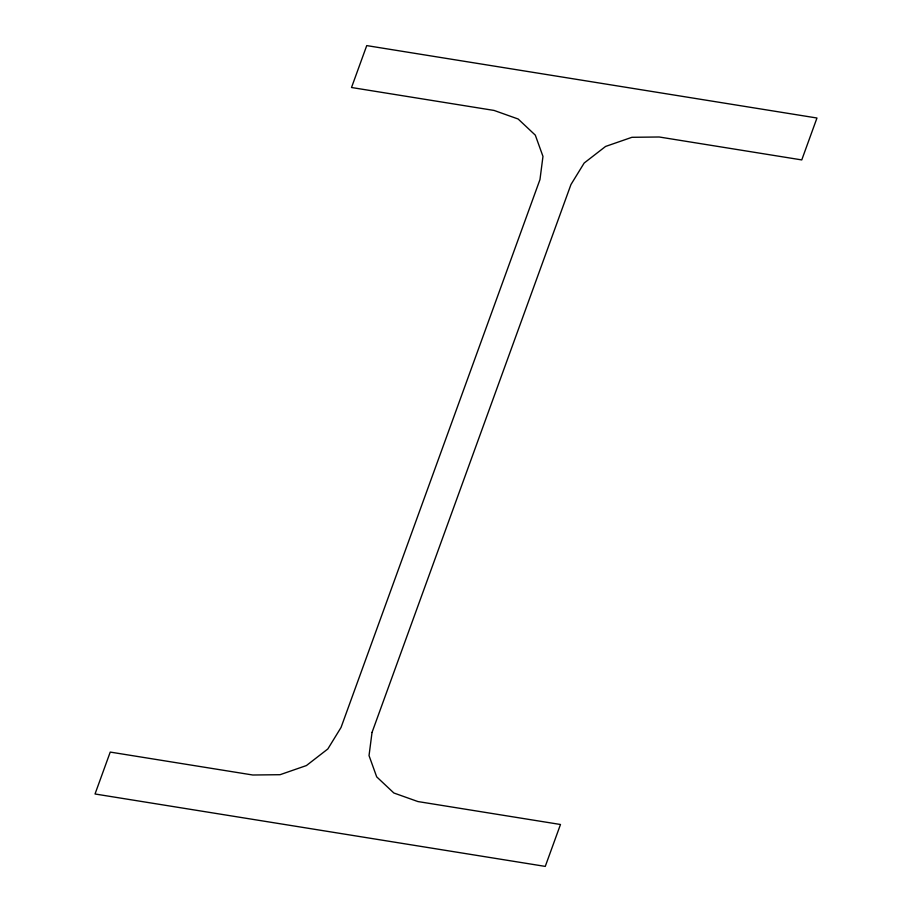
<?xml version="1.0" encoding="UTF-8"?>
<svg xmlns="http://www.w3.org/2000/svg" width="912" height="912" viewBox="0 0 912 912"><rect width="100%" height="100%" fill="white"/><g stroke="black" fill="none" stroke-linecap="round" stroke-linejoin="round"><path stroke-width="1.37" d="M372.028 732.45L369.029 755.592L376.69 776.853L393.859 792.995L417.913 801.557L560.481 824.494L545.262 866.4L95.03 793.987L110.238 752.081L252.795 775.006L280.075 774.698L306.421 765.556L327.83 748.969L341.042 727.468L539.972 179.55L542.971 156.408L535.31 135.147L518.141 119.005L494.087 110.443L351.519 87.506L366.738 45.6L816.97 118.013L801.762 159.919L659.205 136.994L631.925 137.302L605.579 146.444L584.17 163.031L570.958 184.532L372.028 732.45"/></g></svg>
